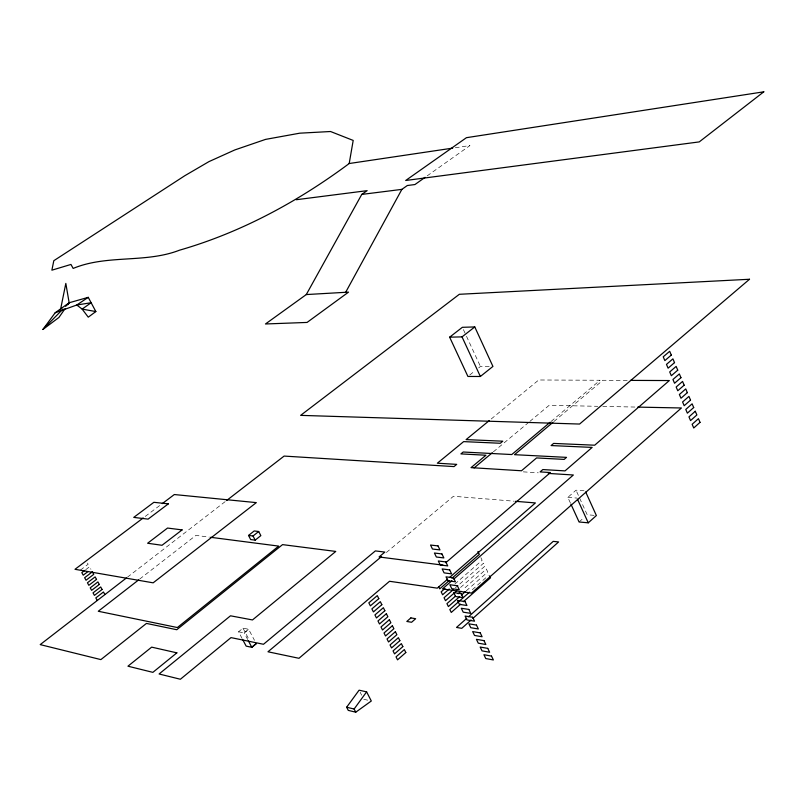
<?xml version="1.0" encoding="UTF-8"?>
<svg xmlns="http://www.w3.org/2000/svg" width="804" height="804" viewBox="0 0 804 804"><rect width="100%" height="100%" fill="white"/><g stroke="black" fill="none" stroke-linecap="round" stroke-linejoin="round"><path stroke-width="0.6" stroke-dasharray="4.02 3.01" d="M579.081 521.987L583.583 517.967M466.179 590.91L487.737 571.966L486.34 569.051L462.883 589.634M472.28 589.724L488.189 575.704M460.521 587.513L484.943 566.127L483.546 563.202L459.104 584.578M570.388 502.972L567.835 497.385L576.016 490.199L585.181 490.852M455.335 587.865L458.159 585.402M454.853 584.096L482.139 560.277L480.742 557.343M551.122 421.437L600.065 380.252L538.72 379.99L490.319 419.728M553.906 421.517L602.879 380.272L627.964 380.382M386.352 552.519L453.436 496.259L514.289 501.214M493.334 451.878L528.931 422.18M529.886 421.376L549.132 405.327L597.794 406.301M242.064 638.406L238.557 631.803L242.989 628.155L248.637 629.271L254.476 640.316M469.717 375.026L474.219 371.428M478.661 367.89L480.44 366.473L490.43 366.433M139.705 579.071L195.925 535.394L209.442 537.142M127.454 577.171L225.602 501.294M85.686 569.704L89.545 566.77L90.942 569.302M80.41 570.106L88.149 564.237L87.214 562.549M145.212 516.439L161.272 504.359M427.155 175.885L469.958 145.554L453.938 147.946M602.789 406.402L635.23 407.055M523.243 471.858L538.278 472.802M567.835 497.385L576.981 498.078M594.076 515.344L587.191 514.751L576.016 490.199M238.557 631.803L244.185 632.919L248.637 629.271L244.185 632.919L247.702 639.562M363.76 699.279L369.147 700.515M242.989 628.155L248.818 639.17M360.132 692.204L361.689 695.239M463.385 329.55L465.968 335.147M466.491 336.263L480.44 366.473"/><path stroke-width="1.21" d="M349.197 163.524L353.197 140.429L330.534 131.514L299.761 133.183L265.551 139.393L234.848 149.926L208.96 161.614L184.84 175.694L53.818 260.697L51.878 270.184L70.953 264.446L73.164 268.425C106.962 254.376 145.383 263.431 179.493 250.195C241.039 232.487 297.952 201.633 349.197 163.524L452.702 148.127M60.411 310.163L65.827 283.41L69.144 302.766L67.787 304.726M345.66 292.294L401.879 189.372L407.337 185.513L414.934 184.548L425.125 177.322M306.284 294.565L348.524 292.133L307.068 322.434L265.471 323.972L306.284 294.565L361.76 194.417L367.147 190.659L296.254 199.724M65.064 308.646L58.933 317.459L42.913 329.459L55.174 312.766L69.144 302.766L88.249 297.339L95.847 311.56L88.259 317.168L82.129 309.088L76.782 305.007L55.174 312.766M355.76 712.183L354.122 709.017L366.614 691.862L359.087 690.184L346.635 707.239L348.263 710.384L355.76 712.183L371.297 701.008L366.614 691.862M42.913 329.459L63.024 308.997M65.647 306.324L69.144 302.766M570.9 504.088L579.081 521.987L588.247 522.821L596.377 515.545L585.694 491.978M471.074 620.025L461.757 628.326L456.511 627.442L466.732 618.346M472.933 618.356L558.599 541.936L553.222 541.373L468.601 616.688M460.602 604.196L451.255 612.447L449.818 609.512L469.476 592.196M463.405 601.714L490.52 577.795L489.596 575.855M459.627 596.679L448.381 606.568L446.944 603.623L455.386 596.216M461.496 595.03L465.245 591.734M456.772 590.809L445.496 600.678L444.059 597.734L453.456 589.513M458.2 593.744L461.014 591.272M451.918 580.709L442.501 588.9L471.526 593.071L681.41 407.98L637.733 407.105M453.798 579.071L573.363 474.993L548.298 473.425M444.934 588.538L441.165 591.824L442.612 594.779L449.205 589.03M447.657 579.141L437.286 588.146L389.528 581.282L298.967 658.295L267.973 651.783L381.538 556.549M449.547 577.503L535.404 502.932L515.535 501.314M449.155 580.659L439.728 588.86L438.753 586.89M451.989 578.197L479.335 554.418L477.938 551.474M445.818 562.679L550.438 472.551L540.087 471.908L542.831 469.556L565.021 470.893L592.146 447.406L551.112 445.557L553.624 443.416L594.689 445.205L669.34 380.553L630.467 380.392M550.167 422.241L511.776 454.541L463.194 452.019L460.913 453.898L485.938 455.235L471.043 467.637L521.494 470.762L536.569 457.928L564.177 459.396L566.519 457.375L514.54 454.682L552.951 422.331M474.099 467.928L492.37 452.682M489.345 420.522L466.109 439.597L502.781 441.195L500.289 443.265L463.647 441.617L437.356 463.204L456.702 464.37L454.019 466.591L284.103 456.079L226.597 500.53M480.36 376.483L492.932 366.423L474.772 326.937L462.35 327.308L449.647 337.177L467.918 376.463L480.36 376.483L462.029 336.886L449.647 337.177M255.18 540.137L260.838 535.635L258.697 531.504L254.195 530.962L248.536 535.444L250.677 539.564L255.18 540.137L253.029 535.997L248.536 535.444M253.029 535.997L258.697 531.504M462.029 336.886L474.772 326.937M138.72 579.845L98.269 611.261L177.382 627.542L278.697 546.107L210.678 537.303M126.459 577.935L40.2 644.617L100.882 659.602L146.459 623.422L176.769 629.723L282.546 544.62L335.77 551.433L252.486 619.944L230.497 615.804L159.091 673.983L180.387 679.249L230.999 637.612L263.491 644.275L375.367 550.911L384.865 552.087L379.046 556.961L442.964 565.142M84.721 570.438L81.817 572.639L83.224 575.182L88.048 571.503M143.212 517.957L74.983 569.302L153.152 582.83L256.315 502.621L174.317 494.54L162.277 503.605M88.249 297.339L76.782 305.007L91.153 302.726L82.129 309.088L95.847 311.56M361.76 194.417L401.879 189.372M346.635 707.239L354.122 709.017M97.204 600.407L95.817 597.895L103.475 591.985L104.852 594.498M248.285 640.667L251.803 647.3L256.235 643.632L251.803 647.3L246.165 646.125L242.657 639.512M577.493 499.204L588.247 522.821M700.023 422.361L693.731 427.989L692.144 424.291L698.445 418.663L700.023 422.361M695.279 411.256L688.968 416.874L690.556 420.582L696.867 414.964L695.279 411.256M693.701 407.548L687.37 413.155L685.782 409.437L692.113 403.829L693.701 407.548M690.525 400.111L684.184 405.708L682.586 401.98L688.938 396.392L690.525 400.111M405.819 652.536L397.538 659.843L396.04 656.868L404.332 649.572L405.819 652.536M402.844 646.597L394.553 653.893L393.045 650.918L401.357 643.632L402.844 646.597M399.869 640.657L391.548 647.944L390.051 644.959L398.372 637.672L399.869 640.657M687.34 392.653L680.978 398.241L679.38 394.503L685.752 388.925L687.34 392.653M684.154 385.186L677.772 390.754L676.164 387.005L682.556 381.438L684.154 385.186M410.874 617.914L406.804 621.462L411.578 622.266L415.658 618.708L410.874 617.914M395.387 631.713L387.036 638.979L388.543 641.974L396.874 634.698L395.387 631.713M392.382 625.733L384.021 632.989L385.528 635.984L393.89 628.718L392.382 625.733M680.958 377.689L674.556 383.247L672.948 379.488L679.35 373.93L680.958 377.689M677.742 370.172L671.33 375.719L669.712 371.95L676.144 366.403L677.742 370.172M389.377 619.733L380.995 626.979L382.513 629.984L390.885 622.738L389.377 619.733M386.372 613.723L377.97 620.969L379.488 623.974L387.88 616.728L386.372 613.723M384.865 610.718L376.453 617.954L374.935 614.929L383.357 607.703L384.865 610.718M674.526 362.634L668.094 368.172L666.476 364.383L672.918 358.865L674.526 362.634M671.3 355.077L664.858 360.604L663.23 356.805L669.692 351.298L671.3 355.077M381.84 604.688L373.408 611.914L371.89 608.889L380.332 601.673L381.84 604.688M378.815 598.648L370.363 605.864L368.835 602.829L377.297 595.623L378.815 598.648M749.519 279.259L579.594 424.05L300.636 415.366L459.335 294.294L749.519 279.259M176.87 652.848L152.871 672.355L127.947 666.194L151.665 647.14L176.87 652.848M763.8 91.817L699.239 141.906L405.698 180.488L466.441 137.685L763.8 91.817M102.088 589.473L94.42 595.382L93.023 592.86L100.701 586.96L102.088 589.473M99.304 584.448L91.626 590.347L90.229 587.824L97.917 581.925L99.304 584.448M96.53 579.413L88.832 585.302L87.435 582.769L95.133 576.89L96.53 579.413M182.096 529.896L162.026 545.283L147.604 543.253L167.533 528.057L182.096 529.896M92.339 571.835L84.631 577.714L86.028 580.247L93.736 574.357L92.339 571.835M168.348 503.847L148.087 519.133L133.755 517.394L153.876 502.309L168.348 503.847M438.029 545.906L430.542 545.042L432.482 549.031L439.979 549.916L438.029 545.906M441.919 553.926L434.421 553.021L436.361 557.011L443.858 557.926L441.919 553.926M445.798 561.926L438.301 560.981L440.23 564.961L447.738 565.915L445.798 561.926M449.667 569.905L442.16 568.92L444.089 572.88L451.607 573.885L449.667 569.905M453.526 577.855L446.009 576.84L447.928 580.789L455.456 581.825L453.526 577.855M457.375 585.784L449.848 584.729L451.768 588.669L459.295 589.744L457.375 585.784M461.215 593.694L453.677 592.598L455.587 596.518L463.124 597.633L461.215 593.694M465.044 601.573L457.496 600.437L459.406 604.357L466.953 605.502L465.044 601.573M468.853 609.432L461.305 608.256L463.204 612.166L470.752 613.351L468.853 609.432M472.651 617.261L465.094 616.055L466.993 619.954L474.551 621.17L472.651 617.261M476.45 625.08L468.883 623.834L470.772 627.713L478.34 628.979L476.45 625.08M480.229 632.869L472.651 631.592L474.541 635.451L482.109 636.748L480.229 632.869M483.998 640.637L476.42 639.321L478.29 643.18L485.877 644.506L483.998 640.637M487.757 648.376L480.169 647.029L482.038 650.868L489.626 652.245L487.757 648.376M491.505 656.094L483.907 654.707L485.767 658.546L493.375 659.953L491.505 656.094"/></g></svg>
